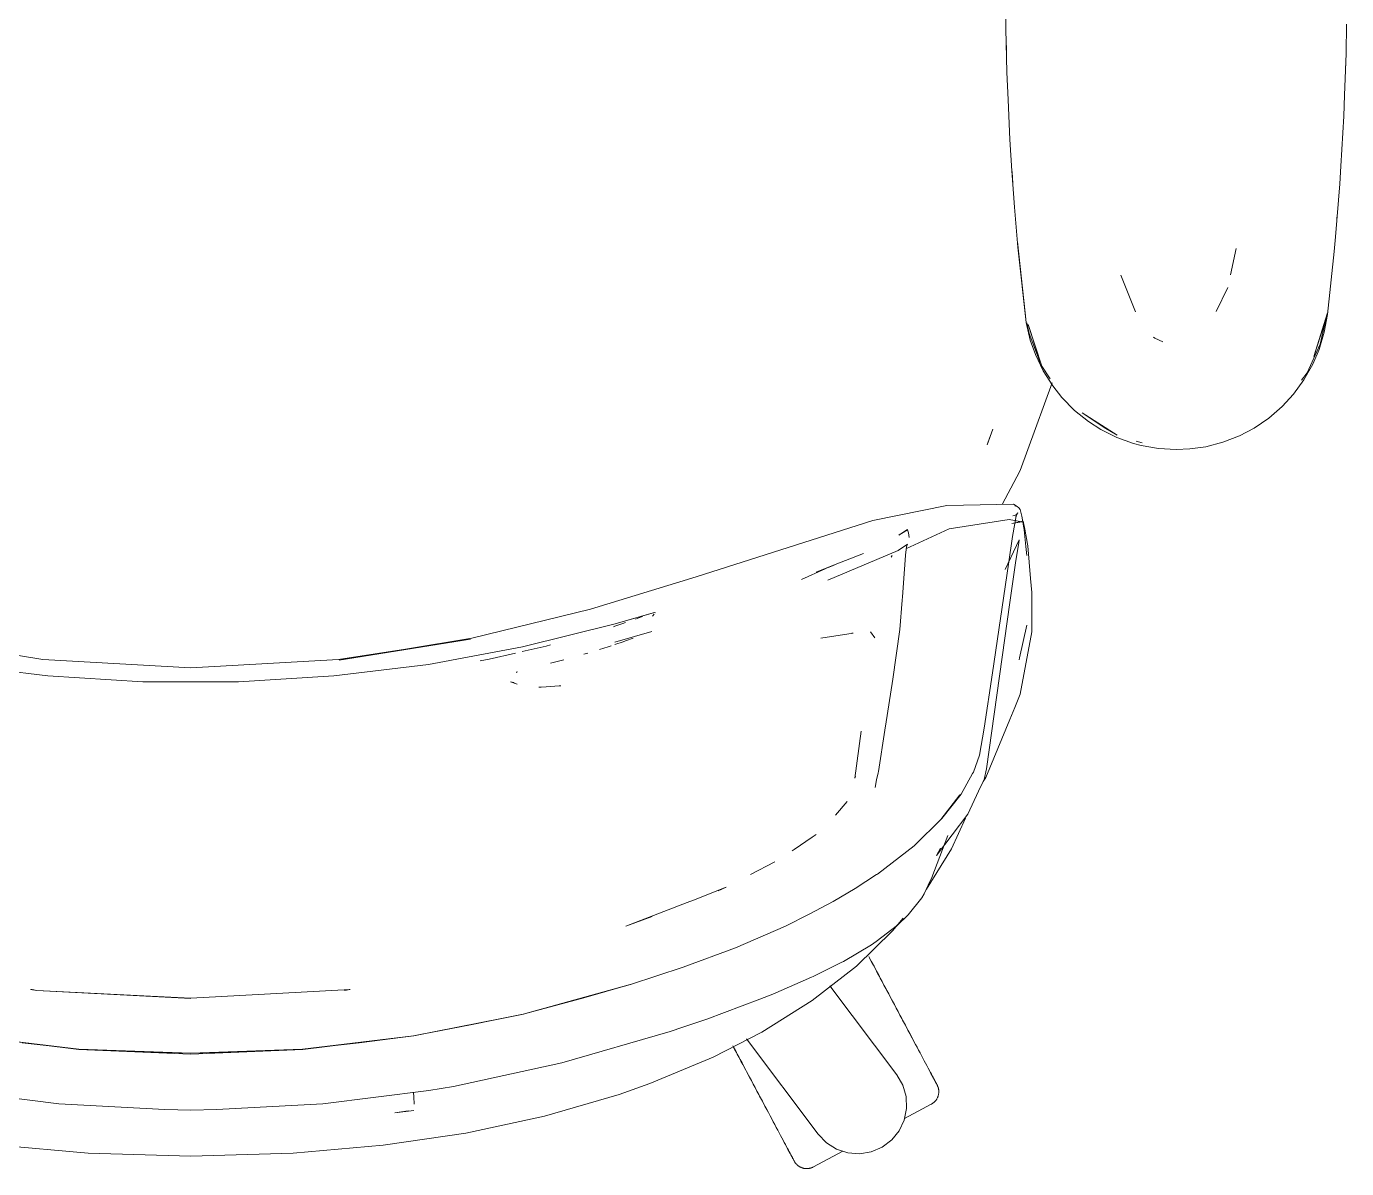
# Model space of a CAD drawing. Header units: millimetres. Extents: x 155927 to 295199, y -4084 to 97293.
# Drawn here: x 168684.1 to 169059.1, y 23028.8 to 23353.4 of the extents above; entities that cross this region are included whole.
import ezdxf

# ---------------------------------------------------------------- set-up
doc = ezdxf.new("R2010")
doc.units = ezdxf.units.MM
doc.header["$MEASUREMENT"] = 0
doc.layers.add('G-IMPT', color=8, linetype='CONTINUOUS', lineweight=9)
doc.layers.add('I-FURN', color=8, linetype='CONTINUOUS', lineweight=9)

msp = doc.modelspace()

# ---------------------------------------------------------------- linework, layer by layer
at = {"layer": 'G-IMPT'}
for p, q in [((168962.35, 23352.67), (168962.27, 23358.14)), ((169059.11, 23354.03), (169058.95, 23345.61)), ((168962.35, 23352.67), (168962.64, 23340.37)), ((168962.48, 23345.89), (168962.48, 23347.97)), ((169058.56, 23333.86), (169058.95, 23345.61)), ((168962.94, 23332.49), (168962.64, 23340.37)), ((169058.7, 23338.74), (169058.81, 23340.68)), ((169058.81, 23340.68), (169058.82, 23342.17)), ((168962.94, 23332.49), (168963.47, 23321.18)), ((169058.56, 23333.86), (169058.3, 23327.83)), ((169057.49, 23313.69), (169058.3, 23327.83)), ((168964.03, 23312.31), (168963.47, 23321.18)), ((169057.17, 23308.6), (169057.49, 23313.69)), ((168964.03, 23312.31), (168964.76, 23302.02)), ((168964.17, 23310.27), (168964.08, 23312.17)), ((168964.17, 23310.27), (168964.3, 23308.85)), ((169057.17, 23308.6), (169055.92, 23293.55)), ((168965.75, 23290.62), (168964.76, 23302.02)), ((169056.52, 23300.42), (169056.35, 23298.75)), ((168968.1, 23269.19), (168965.65, 23292.14)), ((168965.65, 23292.14), (168967.77, 23272.01)), ((168968.1, 23269.19), (168965.75, 23290.62)), ((169027.7, 23290.21), (169026.13, 23282.77)), ((169055.92, 23293.55), (169055.58, 23289.42)), ((169055.58, 23289.42), (169053.67, 23271.49)), ((168995, 23282.71), (168999.14, 23272.28)), ((169022.1, 23272.38), (169025.36, 23279.16)), ((168968.1, 23269.19), (168967.77, 23272.01)), ((169053.67, 23272.01), (169049.84, 23259.54)), ((169051.63, 23263.04), (169053.54, 23271.44)), ((169053.67, 23272.01), (169052.75, 23268.69)), ((169053.67, 23271.49), (169052.77, 23266.45)), ((168968.1, 23269.19), (168969.26, 23264.23)), ((168968.32, 23269.11), (168968.89, 23266.06)), ((168972.5, 23256.84), (168968.69, 23268.69)), ((168971.6, 23259.54), (168968.69, 23268.69)), ((169049.84, 23259.54), (169052.75, 23268.69)), ((168968.89, 23266.06), (168972.1, 23257.87)), ((168970.71, 23260.09), (168969.26, 23264.23)), ((169004.67, 23264.76), (169004.22, 23265.05)), ((169006.89, 23263.74), (169004.67, 23264.76)), ((169051.31, 23261.58), (169052.77, 23266.45)), ((168972.9, 23255.51), (168970.71, 23260.09)), ((169051.63, 23263.04), (169047.89, 23254.97)), ((169049.5, 23257.35), (169051.31, 23261.58)), ((168972.5, 23256.84), (168971.6, 23259.54)), ((168972.22, 23257.54), (168972.5, 23256.84)), ((168972.5, 23256.84), (168974.92, 23253.26)), ((169049.5, 23257.35), (169046.98, 23252.91)), ((168972.9, 23255.51), (168975.62, 23251.19)), ((169043.99, 23248.82), (169046.98, 23252.91)), ((169046.29, 23252.86), (169047.89, 23254.97)), ((168975.51, 23252.08), (168968.56, 23233.14)), ((168978.25, 23247.88), (168975.62, 23251.19)), ((168981.8, 23244.27), (168978.25, 23247.88)), ((169036.99, 23242.06), (169040.82, 23245.38)), ((169043.99, 23248.82), (169040.82, 23245.38)), ((168981.8, 23244.27), (168985.77, 23241.09)), ((168993.93, 23237.23), (168983.98, 23243.55)), ((168990.25, 23239.39), (168983.98, 23243.55)), ((169032.82, 23239.23), (169036.99, 23242.06)), ((168956.97, 23234.45), (168958.6, 23238.91)), ((168958.6, 23238.91), (168957.22, 23235.03)), ((168989.32, 23238.82), (168985.77, 23241.09)), ((168993.83, 23236.58), (168989.32, 23238.82)), ((168993.93, 23237.23), (168990.25, 23239.39)), ((169032.82, 23239.23), (169028.66, 23237.04)), ((168956.97, 23234.45), (168957.22, 23235.03)), ((168993.83, 23236.58), (168998.6, 23234.87)), ((169000.73, 23234.3), (168998.6, 23234.87)), ((168999.38, 23235.56), (169001.07, 23235.05)), ((169005.68, 23233.42), (169000.73, 23234.3)), ((169019.08, 23233.95), (169014.57, 23233.3)), ((169019.08, 23233.95), (169023.95, 23235.21)), ((169028.66, 23237.04), (169023.95, 23235.21)), ((168968.56, 23233.14), (168966.37, 23227.17)), ((169010.72, 23233.13), (169005.68, 23233.42)), ((169010.72, 23233.13), (169014.57, 23233.3)), ((168965.45, 23225.41), (168966.37, 23227.17)), ((168961.3, 23217.51), (168965.45, 23225.41)), ((168945.51, 23217.19), (168924.55, 23212.99)), ((168945.51, 23217.19), (168964.49, 23217.57)), ((168964.49, 23217.57), (168965.53, 23216.97)), ((168964.91, 23217.1), (168965.53, 23216.97)), ((168964.91, 23217.1), (168965.45, 23216.99)), ((168965.14, 23214.11), (168965.7, 23215.2)), ((168965.3, 23214.7), (168965.7, 23215.2)), ((168965.53, 23216.97), (168965.45, 23216.99)), ((168966.02, 23216.59), (168965.53, 23216.97)), ((168966.35, 23216.06), (168966.02, 23216.59)), ((168966.35, 23216.06), (168966.9, 23214.19)), ((168874.31, 23197), (168924.55, 23212.99)), ((168946.21, 23210.56), (168963.25, 23213.27)), ((168966.84, 23212.59), (168963.25, 23213.27)), ((168963.97, 23212.1), (168967.25, 23212.82)), ((168963.97, 23212.1), (168966.84, 23212.59)), ((168965.31, 23214.73), (168964.2, 23208.46)), ((168964.26, 23214.3), (168964.76, 23214.38)), ((168965.3, 23214.7), (168964.76, 23214.38)), ((168965.14, 23214.11), (168965.31, 23214.73)), ((168967.43, 23210.91), (168966.9, 23214.19)), ((168967.69, 23210.5), (168967.25, 23212.82)), ((168934.38, 23210.42), (168931.92, 23208.83)), ((168931.92, 23208.83), (168934.4, 23210.36)), ((168934.4, 23210.36), (168931.93, 23208.87)), ((168946.21, 23210.56), (168933.86, 23204.95)), ((168934.38, 23210.42), (168934.4, 23210.36)), ((168934.68, 23209.48), (168934.4, 23210.36)), ((168934.85, 23208.13), (168934.68, 23209.48)), ((168964.2, 23208.46), (168963.09, 23200.61)), ((168967.43, 23210.91), (168967.51, 23210.3)), ((168967.51, 23210.3), (168968.02, 23205.61)), ((168968.5, 23206.25), (168967.69, 23210.5)), ((168931.71, 23204.45), (168911.73, 23196.02)), ((168934.38, 23206.21), (168931.71, 23204.45)), ((168933.79, 23203.1), (168934.09, 23205.48)), ((168934.09, 23205.49), (168934.38, 23206.21)), ((168934.09, 23205.49), (168934.09, 23205.48)), ((168966.11, 23207.49), (168962.12, 23199.09)), ((168965.13, 23201.6), (168965.96, 23206.62)), ((168966.11, 23207.49), (168965.96, 23206.62)), ((168968.02, 23205.61), (168968.24, 23203.02)), ((168968.54, 23205.78), (168968.5, 23206.25)), ((168968.54, 23205.78), (168969.35, 23196.46)), ((168913.57, 23200.32), (168908.45, 23198.29)), ((168908.47, 23198.3), (168913.57, 23200.32)), ((168913.37, 23200.31), (168908.47, 23198.3)), ((168913.37, 23200.31), (168921.84, 23203.57)), ((168929.99, 23203), (168929.72, 23202.56)), ((168933.49, 23199.14), (168933.78, 23203.02)), ((168933.79, 23203.1), (168933.78, 23203.02)), ((168963.09, 23200.61), (168958.53, 23169.73)), ((168963.48, 23189.64), (168964.92, 23200.31)), ((168965.13, 23201.6), (168964.92, 23200.31)), ((168844.34, 23187.82), (168874.31, 23197)), ((168910.99, 23199.29), (168904.28, 23196.25)), ((168932.93, 23191.28), (168933.49, 23199.14)), ((168969.35, 23196.46), (168969.69, 23192.5)), ((168932.24, 23182.05), (168932.85, 23190.3)), ((168932.85, 23190.3), (168932.93, 23191.28)), ((168963.48, 23189.64), (168956.8, 23142.43)), ((168969.69, 23188.33), (168969.69, 23192.5)), ((168844.34, 23187.82), (168810.65, 23179.51)), ((168851.29, 23183.59), (168862.51, 23186.86)), ((168851.29, 23183.59), (168862.11, 23186.71)), ((168851.29, 23183.59), (168861.82, 23186.65)), ((168857.06, 23184.97), (168858.04, 23185.32)), ((168858.04, 23185.32), (168859.11, 23185.72)), ((168861.82, 23186.65), (168862.11, 23186.71)), ((168861.97, 23185.77), (168862.36, 23186.38)), ((168861.97, 23185.77), (168862.12, 23185.98)), ((168862.51, 23186.86), (168862.75, 23186.73)), ((168969.66, 23181.36), (168969.69, 23188.33)), ((168824.97, 23177.05), (168851.29, 23183.59)), ((168851.28, 23182.96), (168850.83, 23182.81)), ((168851.28, 23182.96), (168853.51, 23183.7)), ((168851.28, 23178.4), (168861.71, 23181.43)), ((168854.31, 23183.99), (168853.51, 23183.7)), ((168930.19, 23167.9), (168932.23, 23181.97)), ((168932.24, 23182.05), (168932.23, 23181.97)), ((168968.25, 23183.23), (168966.21, 23173.92)), ((168969.66, 23181.36), (168966.42, 23163.67)), ((168650.85, 23179.51), (168688.76, 23173.51)), ((168772.74, 23173.51), (168810.27, 23179.25)), ((168810.65, 23179.51), (168772.91, 23173.25)), ((168772.91, 23173.25), (168810.27, 23179.25)), ((168831.71, 23177.28), (168832.99, 23177.62)), ((168853.58, 23178.51), (168851.28, 23177.74)), ((168853.58, 23178.51), (168854.3, 23178.76)), ((168856.46, 23179.52), (168854.3, 23178.76)), ((168918.9, 23180.96), (168909.73, 23179.56)), ((168918.9, 23180.96), (168918.55, 23180.92)), ((168923.85, 23181.32), (168925.12, 23179.68)), ((168824.97, 23177.05), (168798.3, 23172.11)), ((168815.56, 23173.57), (168822.98, 23175.27)), ((168824.95, 23175.73), (168831.71, 23177.28)), ((168843.58, 23175.33), (168842.46, 23175)), ((168849.36, 23177.11), (168846.87, 23176.32)), ((168850.15, 23177.36), (168849.36, 23177.11)), ((168966.21, 23173.92), (168966.05, 23173.35)), ((168663.2, 23172.11), (168690.12, 23168.82)), ((168688.76, 23173.51), (168730.75, 23171.15)), ((168772.74, 23173.51), (168730.75, 23171.15)), ((168798.3, 23172.11), (168771.38, 23168.82)), ((168812.93, 23173.09), (168815.56, 23173.57)), ((168836.79, 23173.42), (168832.93, 23172.43)), ((168836.79, 23173.42), (168835.26, 23173.03)), ((168717.19, 23167.16), (168690.12, 23168.82)), ((168717.19, 23167.16), (168744.31, 23167.16)), ((168744.31, 23167.16), (168771.38, 23168.82)), ((168821.56, 23167.16), (168823.51, 23166.47)), ((168821.56, 23167.16), (168822.61, 23166.94)), ((168823.24, 23169.83), (168823.57, 23169.96)), ((168823.24, 23169.85), (168823.57, 23169.96)), ((168930.19, 23167.9), (168928.08, 23154.55)), ((168958.53, 23169.73), (168956.14, 23153.97)), ((168829.66, 23165.62), (168830.35, 23165.63)), ((168831.73, 23165.73), (168830.35, 23165.63)), ((168831.73, 23165.73), (168835.43, 23166)), ((168835.43, 23166), (168835.92, 23166.04)), ((168966.42, 23163.67), (168964.83, 23159.81)), ((168963.44, 23156.44), (168964.83, 23159.81)), ((168956.64, 23139.99), (168963.44, 23156.44)), ((168921.22, 23153.13), (168919.45, 23139.77)), ((168927.91, 23153.43), (168926.1, 23141.7)), ((168927.91, 23153.43), (168928, 23154.04)), ((168928.08, 23154.55), (168928, 23154.04)), ((168954.84, 23146.3), (168956.14, 23153.97)), ((168954.84, 23146.3), (168953.09, 23141.5)), ((168919.45, 23139.77), (168919.59, 23140.24)), ((168925.61, 23139.25), (168926.03, 23141.24)), ((168926.1, 23141.7), (168926.03, 23141.24)), ((168949.58, 23135.25), (168952.87, 23141.08)), ((168952.87, 23141.08), (168953.09, 23141.5)), ((168956.8, 23142.43), (168956.16, 23139.43)), ((168925.15, 23137.09), (168925.61, 23139.25)), ((168954.59, 23136.07), (168956.16, 23139.43)), ((168955.87, 23138.82), (168956.64, 23139.99)), ((168913.94, 23129.27), (168917.28, 23133.18)), ((168943.86, 23128.07), (168949.26, 23135.02)), ((168949.58, 23135.25), (168944.17, 23128.28)), ((168949.26, 23135.02), (168946.67, 23131.65)), ((168954.59, 23136.07), (168951.55, 23129.55)), ((168942.61, 23117.84), (168951.55, 23129.55)), ((168943.86, 23128.07), (168946.67, 23131.65)), ((168936.27, 23120.55), (168944.17, 23128.28)), ((168950.88, 23128.36), (168946.9, 23119.73)), ((168907.31, 23123), (168902.18, 23119.51)), ((168907.31, 23123), (168908.41, 23123.75)), ((168945.84, 23123.5), (168941.33, 23111.59)), ((168902.18, 23119.51), (168901.6, 23119.11)), ((168936.27, 23120.55), (168925.83, 23112.53)), ((168946.9, 23119.73), (168939.78, 23108.28)), ((168942.61, 23117.84), (168943.77, 23119.88)), ((168896.7, 23115.98), (168889.73, 23112.43)), ((168919.48, 23108.47), (168925.57, 23112.36)), ((168925.57, 23112.36), (168925.83, 23112.53)), ((168940.26, 23109.36), (168941.33, 23111.59)), ((168873.54, 23105.08), (168882.87, 23108.8)), ((168882.87, 23108.8), (168880.62, 23107.8)), ((168919.48, 23108.47), (168913.25, 23104.71)), ((168938.47, 23105.79), (168939.08, 23106.93)), ((168939.08, 23106.93), (168940.26, 23109.36)), ((168854.37, 23097.7), (168871.82, 23104.42)), ((168871.82, 23104.42), (168873.54, 23105.08)), ((168906.46, 23101.14), (168913.25, 23104.71)), ((168938.47, 23105.79), (168934.61, 23100.93)), ((168854.37, 23097.7), (168861.8, 23100.43)), ((168906.46, 23101.14), (168899.73, 23097.75)), ((168930.16, 23096.36), (168933.16, 23100.04)), ((168934.61, 23100.93), (168931.58, 23098.03)), ((168885.5, 23091.57), (168899.73, 23097.75)), ((168930.16, 23096.36), (168919.87, 23086.4)), ((168931.58, 23098.03), (168925.45, 23093.32)), ((168870.62, 23086.11), (168885.5, 23091.57)), ((168916.17, 23087.72), (168924.16, 23092.45)), ((168925.45, 23093.32), (168924.16, 23092.45)), ((168915.57, 23087.42), (168916.17, 23087.72)), ((168870.62, 23086.11), (168855.71, 23081.11)), ((168907.27, 23076.6), (168919.87, 23086.4)), ((168915.57, 23087.42), (168907.56, 23083.41)), ((168825.21, 23072.72), (168855.62, 23081.15)), ((168825.21, 23072.72), (168855.71, 23081.11)), ((168842.46, 23077.38), (168855.62, 23081.15)), ((168907.11, 23083.19), (168896.15, 23078.42)), ((168907.11, 23083.19), (168907.56, 23083.41)), ((168687.02, 23079.49), (168685.25, 23079.75)), ((168685.47, 23079.77), (168685.72, 23079.72)), ((168687.02, 23079.49), (168685.72, 23079.72)), ((168730.75, 23077.16), (168687.02, 23079.49)), ((168730.75, 23077.22), (168687.02, 23079.49)), ((168730.75, 23077.22), (168776.09, 23079.72)), ((168776.09, 23079.72), (168774.48, 23079.49)), ((168774.48, 23079.49), (168775.78, 23079.72)), ((168776.03, 23079.77), (168775.78, 23079.72)), ((168842.46, 23077.38), (168825.21, 23072.72)), ((168877.4, 23071.34), (168892.47, 23076.94)), ((168896.15, 23078.42), (168892.47, 23076.94)), ((168892.97, 23067.62), (168907.27, 23076.6)), ((168794.08, 23066.55), (168825.33, 23072.76)), ((168825.33, 23072.76), (168794.16, 23066.55)), ((168825.21, 23072.72), (168810.19, 23069.65)), ((168794.08, 23066.55), (168810.19, 23069.65)), ((168866.97, 23067.81), (168870.58, 23069)), ((168877.4, 23071.34), (168870.58, 23069)), ((168698.93, 23062.72), (168667.34, 23066.55)), ((168698.97, 23062.76), (168667.42, 23066.55)), ((168762.53, 23062.76), (168794.08, 23066.55)), ((168762.57, 23062.72), (168794.16, 23066.55)), ((168778.61, 23064.6), (168794.08, 23066.55)), ((168866.97, 23067.81), (168836.15, 23058.86)), ((168879.2, 23060.53), (168892.97, 23067.62)), ((168698.97, 23062.76), (168682.9, 23064.6)), ((168698.93, 23062.72), (168730.75, 23061.39)), ((168713.87, 23062.09), (168698.97, 23062.76)), ((168698.97, 23062.76), (168730.75, 23061.62)), ((168713.87, 23062.09), (168730.75, 23061.62)), ((168762.53, 23062.76), (168730.75, 23061.62)), ((168730.75, 23061.39), (168762.57, 23062.72)), ((168747.63, 23062.09), (168730.75, 23061.62)), ((168762.53, 23062.76), (168747.63, 23062.09)), ((168778.61, 23064.6), (168762.53, 23062.76)), ((168805.36, 23052.2), (168836.15, 23058.86)), ((168861.22, 23053.02), (168879.2, 23060.53)), ((168693.24, 23047.2), (168663.07, 23051.01)), ((168768.27, 23047.2), (168798.44, 23051.01)), ((168794.08, 23050.46), (168794.12, 23049.22)), ((168798.44, 23051.01), (168805.36, 23052.2)), ((168861.22, 23053.02), (168852.49, 23049.94)), ((168723.44, 23045.59), (168693.24, 23047.2)), ((168738.06, 23045.59), (168768.27, 23047.2)), ((168794.2, 23047.13), (168794.12, 23049.22)), ((168794.2, 23047.13), (168794.2, 23047.24)), ((168852.49, 23049.94), (168831.25, 23043.77)), ((168723.44, 23045.59), (168730.75, 23045.49)), ((168738.06, 23045.59), (168730.75, 23045.49)), ((168794.17, 23045.36), (168788.75, 23044.71)), ((168792.52, 23045.28), (168788.75, 23044.71)), ((168831.25, 23043.77), (168808.88, 23038.95)), ((168785.46, 23035.46), (168808.88, 23038.95)), ((168676.04, 23035.46), (168701.61, 23033.2)), ((168759.89, 23033.2), (168785.46, 23035.46)), ((168701.61, 23033.2), (168730.75, 23032.35)), ((168730.75, 23032.35), (168759.89, 23033.2))]:
    msp.add_line(p, q, dxfattribs=at)
at = {"layer": 'I-FURN'}
for p, q in [((168923.87, 23088.18), (168923.39, 23089.08)), ((168923.61, 23088.67), (168924.09, 23087.75)), ((168924.36, 23087.25), (168923.87, 23088.18)), ((168924.09, 23087.75), (168924.59, 23086.82)), ((168924.86, 23086.32), (168924.36, 23087.25)), ((168924.59, 23086.82), (168925.09, 23085.88)), ((168925.36, 23085.37), (168924.86, 23086.32)), ((168925.09, 23085.88), (168925.6, 23084.92)), ((168925.88, 23084.4), (168925.36, 23085.37)), ((168925.6, 23084.92), (168926.11, 23083.95)), ((168926.39, 23083.43), (168925.88, 23084.4)), ((168926.11, 23083.95), (168926.63, 23082.98)), ((168912.27, 23080.79), (168931.35, 23055.47)), ((168926.92, 23082.44), (168926.39, 23083.43)), ((168926.63, 23082.98), (168927.16, 23081.99)), ((168927.44, 23081.45), (168926.92, 23082.44)), ((168927.16, 23081.99), (168927.69, 23080.99)), ((168927.97, 23080.46), (168927.44, 23081.45)), ((168927.69, 23080.99), (168928.22, 23080)), ((168928.51, 23079.45), (168927.97, 23080.46)), ((168928.22, 23080), (168928.75, 23078.99)), ((168929.04, 23078.45), (168928.51, 23079.45)), ((168928.75, 23078.99), (168929.29, 23077.99)), ((168929.58, 23077.44), (168929.04, 23078.45)), ((168929.29, 23077.99), (168929.82, 23076.98)), ((168930.11, 23076.44), (168929.58, 23077.44)), ((168929.82, 23076.98), (168930.36, 23075.98)), ((168930.64, 23075.44), (168930.11, 23076.44)), ((168930.36, 23075.98), (168930.89, 23074.98)), ((168931.17, 23074.44), (168930.64, 23075.44)), ((168930.89, 23074.98), (168931.42, 23073.98)), ((168931.7, 23073.44), (168931.17, 23074.44)), ((168931.42, 23073.98), (168931.95, 23072.99)), ((168932.23, 23072.46), (168931.7, 23073.44)), ((168931.95, 23072.99), (168932.47, 23072)), ((168932.75, 23071.48), (168932.23, 23072.46)), ((168932.47, 23072), (168932.99, 23071.03)), ((168933.26, 23070.51), (168932.75, 23071.48)), ((168932.99, 23071.03), (168933.5, 23070.07)), ((168933.77, 23069.55), (168933.26, 23070.51)), ((168933.5, 23070.07), (168934, 23069.12)), ((168934.27, 23068.61), (168933.77, 23069.55)), ((168934, 23069.12), (168934.5, 23068.18)), ((168909, 23038.63), (168888.61, 23065.7)), ((168934.77, 23067.68), (168934.27, 23068.61)), ((168934.5, 23068.18), (168934.99, 23067.26)), ((168935.25, 23066.76), (168934.77, 23067.68)), ((168934.99, 23067.26), (168935.47, 23066.35)), ((168935.73, 23065.87), (168935.25, 23066.76)), ((168935.47, 23066.35), (168935.95, 23065.46)), ((168936.2, 23064.99), (168935.73, 23065.87)), ((168935.95, 23065.46), (168936.41, 23064.59)), ((168885.26, 23062.81), (168884.75, 23063.77)), ((168884.98, 23063.33), (168885.5, 23062.36)), ((168885.78, 23061.83), (168885.26, 23062.81)), ((168885.5, 23062.36), (168886.02, 23061.38)), ((168886.3, 23060.85), (168885.78, 23061.83)), ((168886.02, 23061.38), (168886.54, 23060.39)), ((168936.65, 23064.13), (168936.2, 23064.99)), ((168936.41, 23064.59), (168936.86, 23063.75)), ((168937.1, 23063.3), (168936.65, 23064.13)), ((168937.53, 23062.49), (168937.1, 23063.3)), ((168937.95, 23061.7), (168937.53, 23062.49)), ((168938.35, 23060.94), (168937.95, 23061.7)), ((168886.83, 23059.86), (168886.3, 23060.85)), ((168886.54, 23060.39), (168887.07, 23059.4)), ((168887.36, 23058.86), (168886.83, 23059.86)), ((168887.07, 23059.4), (168887.6, 23058.4)), ((168887.89, 23057.86), (168887.36, 23058.86)), ((168887.6, 23058.4), (168888.14, 23057.4)), ((168888.43, 23056.85), (168887.89, 23057.86)), ((168938.74, 23060.2), (168938.35, 23060.94)), ((168939.12, 23059.5), (168938.74, 23060.2)), ((168939.48, 23058.82), (168939.12, 23059.5)), ((168939.82, 23058.17), (168939.48, 23058.82)), ((168940.15, 23057.55), (168939.82, 23058.17)), ((168888.14, 23057.4), (168888.67, 23056.39)), ((168888.96, 23055.85), (168888.43, 23056.85)), ((168888.67, 23056.39), (168889.21, 23055.39)), ((168889.49, 23054.84), (168888.96, 23055.85)), ((168889.21, 23055.39), (168889.74, 23054.38)), ((168890.03, 23053.84), (168889.49, 23054.84)), ((168889.74, 23054.38), (168890.27, 23053.38)), ((168890.56, 23052.84), (168890.03, 23053.84)), ((168931.35, 23055.47), (168933.04, 23052.55)), ((168940.46, 23056.97), (168940.15, 23057.55)), ((168940.3, 23057.28), (168940.6, 23056.71)), ((168940.76, 23056.42), (168940.46, 23056.97)), ((168940.6, 23056.71), (168940.88, 23056.18)), ((168941.03, 23055.9), (168940.76, 23056.42)), ((168940.88, 23056.18), (168941.15, 23055.68)), ((168941.29, 23055.42), (168941.03, 23055.9)), ((168941.15, 23055.68), (168941.4, 23055.21)), ((168941.52, 23054.97), (168941.29, 23055.42)), ((168941.4, 23055.21), (168941.63, 23054.78)), ((168941.74, 23054.56), (168941.52, 23054.97)), ((168941.63, 23054.78), (168941.84, 23054.39)), ((168941.94, 23054.19), (168941.74, 23054.56)), ((168941.84, 23054.39), (168942.02, 23054.03)), ((168942.12, 23053.85), (168941.94, 23054.19)), ((168942.02, 23054.03), (168942.19, 23053.71)), ((168942.28, 23053.56), (168942.12, 23053.85)), ((168890.27, 23053.38), (168890.8, 23052.38)), ((168891.09, 23051.85), (168890.56, 23052.84)), ((168890.8, 23052.38), (168891.33, 23051.39)), ((168891.61, 23050.86), (168891.09, 23051.85)), ((168891.33, 23051.39), (168891.85, 23050.41)), ((168892.13, 23049.88), (168891.61, 23050.86)), ((168891.85, 23050.41), (168892.37, 23049.43)), ((168933.04, 23052.55), (168933.99, 23049.31)), ((168942.19, 23053.71), (168942.34, 23053.43)), ((168942.41, 23053.3), (168942.28, 23053.56)), ((168942.34, 23053.43), (168942.47, 23053.19)), ((168942.53, 23053.08), (168942.41, 23053.3)), ((168942.47, 23053.19), (168942.58, 23052.99)), ((168942.63, 23052.9), (168942.53, 23053.08)), ((168942.58, 23052.99), (168942.66, 23052.83)), ((168942.7, 23052.76), (168942.63, 23052.9)), ((168942.66, 23052.83), (168942.73, 23052.71)), ((168942.75, 23052.66), (168942.7, 23052.76)), ((168942.73, 23052.71), (168942.77, 23052.63)), ((168942.79, 23052.6), (168942.75, 23052.66)), ((168942.77, 23052.63), (168942.79, 23052.58)), ((168942.8, 23052.58), (168942.79, 23052.6)), ((168942.79, 23052.58), (168942.8, 23052.58)), ((168942.8, 23052.58), (168942.87, 23052.43)), ((168942.87, 23052.43), (168942.94, 23052.29)), ((168942.94, 23052.29), (168943, 23052.14)), ((168943, 23052.14), (168943.05, 23051.99)), ((168943.05, 23051.99), (168943.1, 23051.83)), ((168943.1, 23051.83), (168943.14, 23051.68)), ((168943.14, 23051.68), (168943.18, 23051.52)), ((168943.18, 23051.52), (168943.21, 23051.36)), ((168943.22, 23050.08), (168943.2, 23049.92)), ((168943.21, 23051.36), (168943.24, 23051.2)), ((168943.24, 23050.24), (168943.22, 23050.08)), ((168943.24, 23051.2), (168943.25, 23051.04)), ((168943.26, 23050.4), (168943.24, 23050.24)), ((168943.25, 23051.04), (168943.26, 23050.88)), ((168943.26, 23050.88), (168943.27, 23050.72)), ((168943.27, 23050.56), (168943.26, 23050.4)), ((168943.27, 23050.72), (168943.27, 23050.56)), ((168892.65, 23048.91), (168892.13, 23049.88)), ((168892.37, 23049.43), (168892.88, 23048.47)), ((168893.16, 23047.96), (168892.65, 23048.91)), ((168892.88, 23048.47), (168893.39, 23047.52)), ((168893.66, 23047.01), (168893.16, 23047.96)), ((168893.39, 23047.52), (168893.89, 23046.58)), ((168894.15, 23046.08), (168893.66, 23047.01)), ((168893.89, 23046.58), (168894.38, 23045.66)), ((168933.55, 23043.1), (168941.13, 23047.13)), ((168933.99, 23049.31), (168934.13, 23045.94)), ((168941.17, 23047.15), (168941.13, 23047.13)), ((168941.31, 23047.23), (168941.17, 23047.15)), ((168941.45, 23047.31), (168941.31, 23047.23)), ((168941.58, 23047.41), (168941.45, 23047.31)), ((168941.71, 23047.5), (168941.58, 23047.41)), ((168941.83, 23047.6), (168941.71, 23047.5)), ((168941.95, 23047.71), (168941.83, 23047.6)), ((168942.07, 23047.82), (168941.95, 23047.71)), ((168942.18, 23047.94), (168942.07, 23047.82)), ((168942.29, 23048.06), (168942.18, 23047.94)), ((168942.39, 23048.18), (168942.29, 23048.06)), ((168942.49, 23048.31), (168942.39, 23048.18)), ((168942.58, 23048.44), (168942.49, 23048.31)), ((168942.67, 23048.58), (168942.58, 23048.44)), ((168942.75, 23048.71), (168942.67, 23048.58)), ((168942.83, 23048.86), (168942.75, 23048.71)), ((168942.9, 23049), (168942.83, 23048.86)), ((168942.96, 23049.15), (168942.9, 23049)), ((168943.02, 23049.3), (168942.96, 23049.15)), ((168943.08, 23049.45), (168943.02, 23049.3)), ((168943.12, 23049.61), (168943.08, 23049.45)), ((168943.16, 23049.76), (168943.12, 23049.61)), ((168943.2, 23049.92), (168943.16, 23049.76)), ((168894.64, 23045.17), (168894.15, 23046.08)), ((168894.38, 23045.66), (168894.86, 23044.75)), ((168894.86, 23044.75), (168895.33, 23043.87)), ((168895.33, 23043.87), (168895.79, 23043)), ((168895.79, 23043), (168896.24, 23042.15)), ((168933.46, 23042.64), (168932.01, 23039.59)), ((168934.13, 23045.94), (168933.46, 23042.64)), ((168896.24, 23042.15), (168896.68, 23041.33)), ((168896.68, 23041.33), (168897.11, 23040.53)), ((168897.11, 23040.53), (168897.52, 23039.75)), ((168897.52, 23039.75), (168897.92, 23039)), ((168897.92, 23039), (168898.3, 23038.28)), ((168932.01, 23039.59), (168929.88, 23036.97)), ((168898.3, 23038.28), (168898.67, 23037.58)), ((168898.67, 23037.58), (168899.02, 23036.92)), ((168899.02, 23036.92), (168899.36, 23036.29)), ((168899.36, 23036.29), (168899.68, 23035.68)), ((168899.85, 23035.37), (168899.54, 23035.96)), ((168899.68, 23035.68), (168899.98, 23035.12)), ((168900.14, 23034.82), (168899.85, 23035.37)), ((168899.98, 23035.12), (168900.27, 23034.58)), ((168911.34, 23036.2), (168909, 23038.63)), ((168914.19, 23034.4), (168911.34, 23036.2)), ((168929.88, 23036.97), (168927.19, 23034.94)), ((168900.41, 23034.31), (168900.14, 23034.82)), ((168900.27, 23034.58), (168900.53, 23034.08)), ((168900.67, 23033.82), (168900.41, 23034.31)), ((168900.53, 23034.08), (168900.78, 23033.61)), ((168900.91, 23033.38), (168900.67, 23033.82)), ((168900.78, 23033.61), (168901.01, 23033.18)), ((168901.13, 23032.97), (168900.91, 23033.38)), ((168901.01, 23033.18), (168901.22, 23032.79)), ((168901.32, 23032.59), (168901.13, 23032.97)), ((168901.22, 23032.79), (168901.41, 23032.44)), ((168901.5, 23032.26), (168901.32, 23032.59)), ((168901.41, 23032.44), (168901.58, 23032.12)), ((168901.66, 23031.96), (168901.5, 23032.26)), ((168901.58, 23032.12), (168901.73, 23031.84)), ((168901.8, 23031.7), (168901.66, 23031.96)), ((168901.73, 23031.84), (168901.85, 23031.6)), ((168901.91, 23031.48), (168901.8, 23031.7)), ((168901.85, 23031.6), (168901.96, 23031.4)), ((168902.01, 23031.3), (168901.91, 23031.48)), ((168901.96, 23031.4), (168902.05, 23031.23)), ((168907.63, 23029.32), (168916.04, 23033.79)), ((168917.4, 23033.34), (168914.19, 23034.4)), ((168920.76, 23033.07), (168917.4, 23033.34)), ((168924.09, 23033.62), (168920.76, 23033.07)), ((168927.19, 23034.94), (168924.09, 23033.62)), ((168902.09, 23031.16), (168902.01, 23031.3)), ((168902.05, 23031.23), (168902.11, 23031.11)), ((168902.14, 23031.06), (168902.09, 23031.16)), ((168902.11, 23031.11), (168902.16, 23031.03)), ((168902.17, 23031), (168902.14, 23031.06)), ((168902.16, 23031.03), (168902.18, 23030.99)), ((168902.18, 23030.98), (168902.17, 23031)), ((168902.18, 23030.99), (168902.18, 23030.98)), ((168902.2, 23030.94), (168902.18, 23030.98)), ((168902.28, 23030.8), (168902.2, 23030.94)), ((168902.37, 23030.67), (168902.28, 23030.8)), ((168902.46, 23030.53), (168902.37, 23030.67)), ((168902.55, 23030.41), (168902.46, 23030.53)), ((168902.66, 23030.28), (168902.55, 23030.41)), ((168902.76, 23030.16), (168902.66, 23030.28)), ((168902.87, 23030.04), (168902.76, 23030.16)), ((168902.99, 23029.93), (168902.87, 23030.04)), ((168903.11, 23029.82), (168902.99, 23029.93)), ((168903.23, 23029.72), (168903.11, 23029.82)), ((168903.36, 23029.62), (168903.23, 23029.72)), ((168903.49, 23029.53), (168903.36, 23029.62)), ((168903.63, 23029.44), (168903.49, 23029.53)), ((168903.77, 23029.36), (168903.63, 23029.44)), ((168903.91, 23029.28), (168903.77, 23029.36)), ((168904.06, 23029.21), (168903.91, 23029.28)), ((168904.2, 23029.15), (168904.06, 23029.21)), ((168904.35, 23029.09), (168904.2, 23029.15)), ((168904.51, 23029.04), (168904.35, 23029.09)), ((168904.66, 23028.99), (168904.51, 23029.04)), ((168904.82, 23028.95), (168904.66, 23028.99)), ((168904.97, 23028.92), (168904.82, 23028.95)), ((168905.13, 23028.89), (168904.97, 23028.92)), ((168905.29, 23028.87), (168905.13, 23028.89)), ((168905.45, 23028.85), (168905.29, 23028.87)), ((168905.61, 23028.85), (168905.45, 23028.85)), ((168905.77, 23028.84), (168905.61, 23028.85)), ((168905.94, 23028.85), (168905.77, 23028.84)), ((168906.1, 23028.86), (168905.94, 23028.85)), ((168906.26, 23028.88), (168906.1, 23028.86)), ((168906.42, 23028.9), (168906.26, 23028.88)), ((168906.57, 23028.93), (168906.42, 23028.9)), ((168906.73, 23028.97), (168906.57, 23028.93)), ((168906.89, 23029.01), (168906.73, 23028.97)), ((168907.04, 23029.06), (168906.89, 23029.01)), ((168907.19, 23029.12), (168907.04, 23029.06)), ((168907.34, 23029.18), (168907.19, 23029.12)), ((168907.49, 23029.24), (168907.34, 23029.18)), ((168907.63, 23029.32), (168907.49, 23029.24))]:
    msp.add_line(p, q, dxfattribs=at)

doc.saveas('drawing.dxf')
